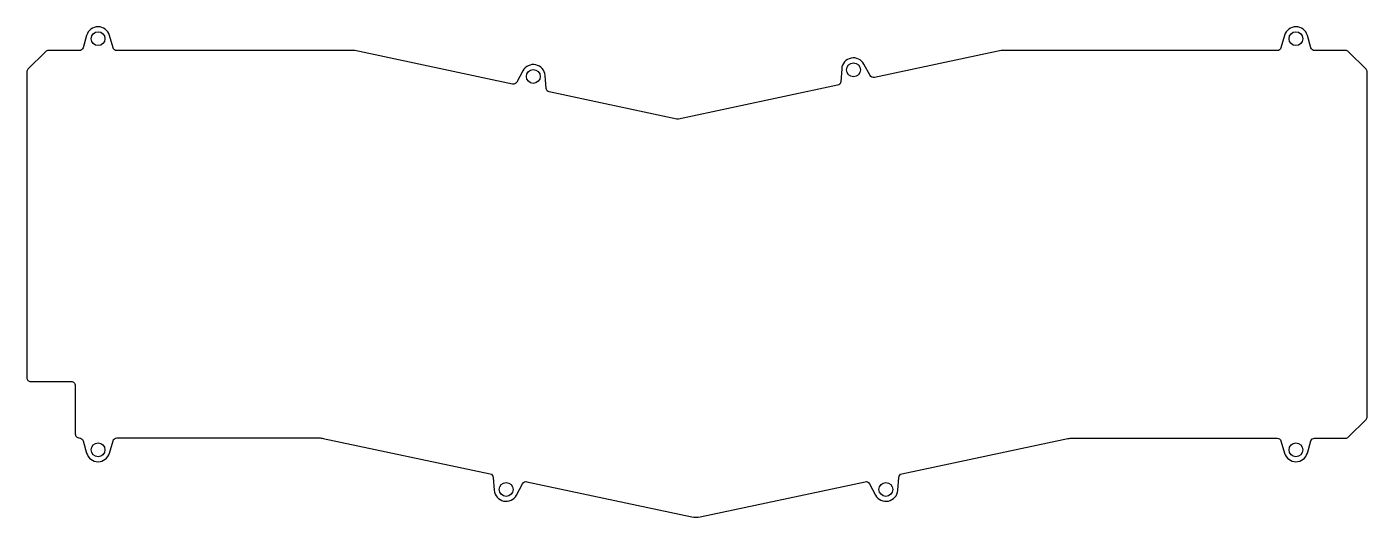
# Model space of a CAD drawing. Header units: millimetres. Extents: x -10 to 329, y -108 to 16.
import ezdxf

# ---------------------------------------------------------------- set-up
doc = ezdxf.new("R2010")
doc.units = ezdxf.units.MM
doc.layers.get('0').update_dxf_attribs({"linetype": 'CONTINUOUS'})

msp = doc.modelspace()

# ---------------------------------------------------------------- linework, layer by layer
msp.add_lwpolyline([(154.55, -7.54), (122.26, -0.68, -0.333333), (121.47, 0.22), (121.23, 3.46, 0.75), (115.6, 4.66), (114.06, 1.8, -0.333333), (112.97, 1.29), (73.15, 9.76, 0.052408), (72.94, 9.78), (12.98, 9.78, -0.333333), (12.02, 10.5), (11.11, 13.62, 0.75), (5.35, 13.62), (4.44, 10.5, -0.333333), (3.48, 9.78), (-4.37, 9.78, 0.198912), (-5.07, 9.49), (-9.49, 5.07, 0.198912), (-9.78, 4.37), (-9.78, -72.87, 0.414214), (-8.78, -73.87), (1.47, -73.87, -0.414214), (2.47, -74.87), (2.47, -87.12, 0.414214), (3.47, -88.12), (3.48, -88.12, -0.333333), (4.44, -88.84), (5.35, -91.96, 0.75), (11.11, -91.96), (12.02, -88.84, -0.333333), (12.98, -88.12), (64.08, -88.12, -0.052408), (65.12, -88.23), (107.34, -97.2, -0.333333), (108.13, -98.11), (108.37, -101.35, 0.75), (114.01, -102.55), (115.55, -99.68, -0.333333), (116.64, -99.18), (158.33, -108.04, 0.105104), (160.41, -108.04), (202.1, -99.18, -0.333333), (203.19, -99.68), (204.73, -102.55, 0.75), (210.37, -101.35), (210.61, -98.11, -0.333333), (211.4, -97.2), (253.39, -88.28, -0.052408), (254.43, -88.17), (306.27, -88.17, -0.333333), (307.23, -88.89), (308.13, -91.96, 0.75), (313.89, -91.96), (314.78, -88.89, -0.333333), (315.74, -88.17), (323.6, -88.17, 0.198912), (324.31, -87.88), (328.73, -83.46, 0.198912), (329.02, -82.75), (329.02, 4.37, 0.198912), (328.73, 5.07), (324.31, 9.49, 0.198912), (323.6, 9.78), (315.76, 9.78, -0.333333), (314.8, 10.5), (313.89, 13.62, 0.75), (308.13, 13.62), (307.22, 10.5, -0.333333), (306.26, 9.78), (236.47, 9.78), (204.45, 2.98, -0.333333), (203.36, 3.48), (201.83, 6.34, 0.75), (196.19, 5.15), (195.95, 1.9, -0.333333), (195.16, 1), (154.97, -7.54, -0.105104)], format="xyb", close=True)
for centre in [(8.23, 12.78), (311.01, 12.78), (118.24, 3.24), (199.18, 4.92), (8.23, -91.12), (311.01, -91.12), (111.37, -101.13), (207.37, -101.13)]:
    msp.add_circle(centre, 1.75)

doc.saveas('drawing.dxf')
